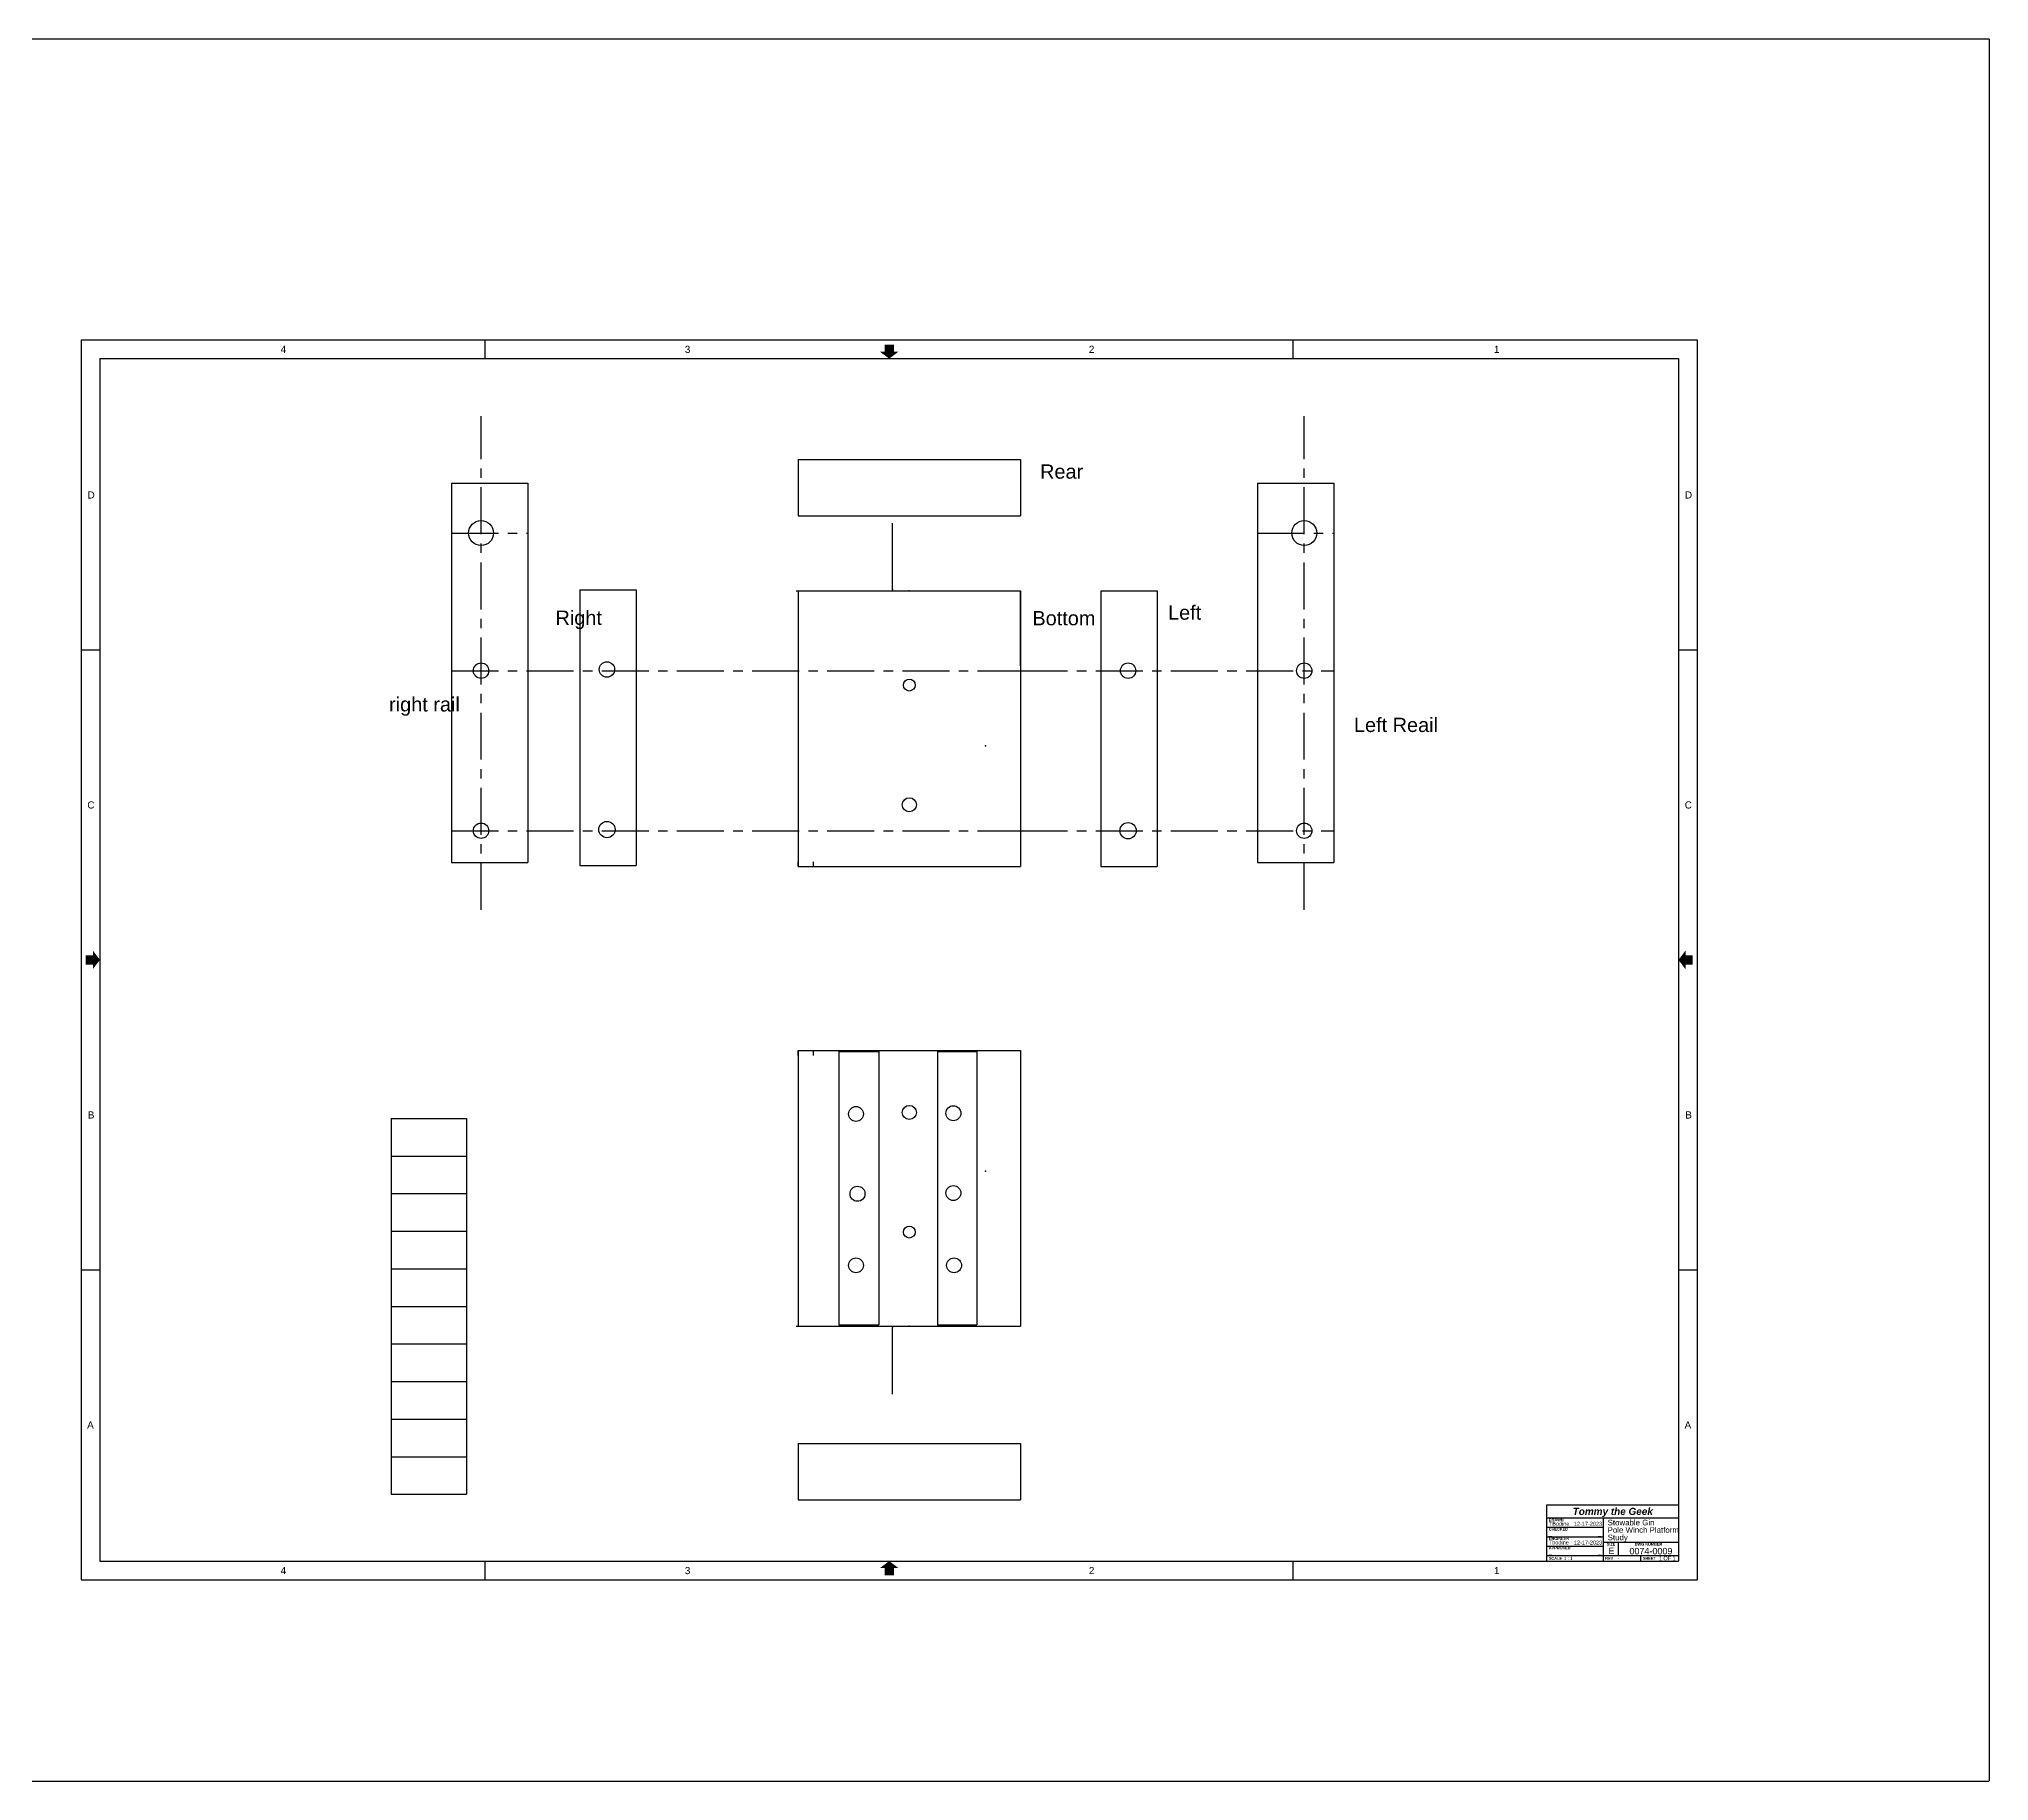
# Model space of a CAD drawing. Header units: inches. Extents: x -62 to 41, y -75 to 25.
# Drawn here: x -10.7 to 41.2, y -74.6 to -28.2 of the extents above; entities that cross this region are included whole.
import ezdxf

# ---------------------------------------------------------------- set-up
doc = ezdxf.new("R2010")
doc.units = ezdxf.units.IN
doc.header["$MEASUREMENT"] = 0
doc.linetypes.add('CENTER', pattern=[2, 1.25, -0.25, 0.25, -0.25])
for name, color, linetype in [('11Flaps', 7, 'CONTINUOUS'), ('12Holes', 7, 'CONTINUOUS'), ('Border', 7, 'CONTINUOUS'), ('Lumber', 7, 'CONTINUOUS'), ('NewCenter', 7, 'CONTINUOUS'), ('NewSteel', 7, 'CONTINUOUS'), ('Steel', 7, 'CONTINUOUS'), ('Winch', 7, 'CONTINUOUS')]:
    doc.layers.add(name, color=color, linetype=linetype)
doc.styles.add('Arial', font='arial.ttf')
doc.styles.add('Arial_Bold', font='arialbd.ttf')
doc.styles.add('Arial_Bold_Italic', font='arialbi.ttf')

msp = doc.modelspace()

# ---------------------------------------------------------------- linework, layer by layer
at = {"layer": '11Flaps', "color": 70}
for p, q in [((10.601995, -55.143174), (10.601995, -62.417142)), ((10.601995, -55.143174), (11.666795, -55.143174)), ((11.666795, -55.143174), (11.666795, -62.417142)), ((13.223442, -55.147622), (13.223442, -62.419441)), ((13.223442, -55.147622), (14.269287, -55.147622)), ((14.269287, -55.147622), (14.269287, -62.419441)), ((10.601995, -62.417142), (11.666795, -62.417142)), ((13.223442, -62.419441), (14.269287, -62.419441))]:
    msp.add_line(p, q, dxfattribs=at)
at = {"layer": '12Holes'}
for p, q in [((-1.310742, -56.927357), (-1.310742, -57.927357)), ((-1.310742, -56.927357), (0.689258, -56.927357)), ((0.689258, -56.927357), (0.689258, -57.927357)), ((-1.310742, -57.927357), (-1.310742, -58.927357)), ((-1.310742, -57.927357), (0.689258, -57.927357)), ((-1.310742, -57.927357), (0.689258, -57.927357)), ((0.689258, -57.927357), (0.689258, -58.927357)), ((-1.310742, -58.927357), (-1.310742, -59.927357)), ((-1.310742, -58.927357), (0.689258, -58.927357)), ((-1.310742, -58.927357), (0.689258, -58.927357)), ((0.689258, -58.927357), (0.689258, -59.927357)), ((-1.310742, -59.927357), (-1.310742, -60.927357)), ((-1.310742, -59.927357), (0.689258, -59.927357)), ((-1.310742, -59.927357), (0.689258, -59.927357)), ((0.689258, -59.927357), (0.689258, -60.927357)), ((-1.310742, -60.927357), (-1.310742, -61.927357)), ((-1.310742, -60.927357), (0.689258, -60.927357)), ((-1.310742, -60.927357), (0.689258, -60.927357)), ((0.689258, -60.927357), (0.689258, -61.927357)), ((-1.310742, -61.927357), (-1.310742, -62.927357)), ((-1.310742, -61.927357), (0.689258, -61.927357)), ((-1.310742, -61.927357), (0.689258, -61.927357)), ((0.689258, -61.927357), (0.689258, -62.927357)), ((-1.310742, -62.927357), (-1.310742, -63.927357)), ((-1.310742, -62.927357), (0.689258, -62.927357)), ((-1.310742, -62.927357), (0.689258, -62.927357)), ((0.689258, -62.927357), (0.689258, -63.927357)), ((-1.310742, -63.927357), (-1.310742, -64.927357)), ((-1.310742, -63.927357), (0.689258, -63.927357)), ((-1.310742, -63.927357), (0.689258, -63.927357)), ((0.689258, -63.927357), (0.689258, -64.927357)), ((-1.310742, -64.927357), (-1.310742, -65.927357)), ((-1.310742, -64.927357), (0.689258, -64.927357)), ((-1.310742, -64.927357), (0.689258, -64.927357)), ((0.689258, -64.927357), (0.689258, -65.927357)), ((-1.310742, -65.927357), (-1.310742, -66.927357)), ((-1.310742, -65.927357), (0.689258, -65.927357)), ((-1.310742, -65.927357), (0.689258, -65.927357)), ((0.689258, -65.927357), (0.689258, -66.927357)), ((-1.310742, -66.927357), (0.689258, -66.927357))]:
    msp.add_line(p, q, dxfattribs=at)
at = {"layer": '12Holes', "color": 3}
for centre in [(11.055781, -56.806942), (13.64667, -56.786897), (11.09595, -58.931674), (13.64667, -58.911629), (11.055781, -60.835914), (13.666755, -60.835914)]:
    msp.add_circle(centre, 0.198629, dxfattribs=at)
at = {"layer": 'Border'}
for p, q in [((-61.787607, -28.199381), (41.200253, -28.199381)), ((41.200253, -28.199381), (41.200253, -74.558896)), ((-9.5604, -36.206452), (-9.5604, -69.206452)), ((-9.5604, -36.206452), (33.4396, -36.206452)), ((1.1896, -36.706452), (1.1896, -36.206452)), ((22.6896, -36.706452), (22.6896, -36.206452)), ((33.4396, -36.206452), (33.4396, -69.206452)), ((-9.0604, -36.706452), (-9.0604, -68.706452)), ((-9.0604, -36.706452), (32.9396, -36.706452)), ((32.9396, -36.706452), (32.9396, -68.706452)), ((-9.5604, -44.456452), (-9.0604, -44.456452)), ((32.9396, -44.456452), (33.4396, -44.456452)), ((-9.5604, -60.956452), (-9.0604, -60.956452)), ((32.9396, -60.956452), (33.4396, -60.956452)), ((29.4396, -67.206452), (32.9396, -67.206452)), ((29.4396, -68.706452), (29.4396, -67.206452)), ((29.4396, -67.556452), (32.9396, -67.556452)), ((29.4396, -67.806452), (30.9396, -67.806452)), ((30.9396, -68.706452), (30.9396, -67.556452)), ((29.4396, -68.056452), (30.9396, -68.056452)), ((29.4396, -68.306452), (30.9396, -68.306452)), ((30.9396, -68.206452), (32.9396, -68.206452)), ((31.3396, -68.556452), (31.3396, -68.206452)), ((-9.0604, -68.706452), (32.9396, -68.706452)), ((1.1896, -69.206452), (1.1896, -68.706452)), ((22.6896, -69.206452), (22.6896, -68.706452)), ((29.4396, -68.556452), (32.9396, -68.556452)), ((31.9396, -68.706452), (31.9396, -68.556452)), ((-9.5604, -69.206452), (33.4396, -69.206452)), ((-61.787607, -74.558896), (41.200253, -74.558896))]:
    msp.add_line(p, q, dxfattribs=at)
for points in [[(12.064288, -36.518952), (11.690225, -36.518952), (12.064288, -36.331452), (11.814913, -36.518952)], [(12.188975, -36.518952), (11.9396, -36.706452), (12.064288, -36.518952), (11.690225, -36.518952)], [(12.064288, -36.331452), (11.814913, -36.518952), (11.814913, -36.331452)], [(-9.2479, -52.457077), (-9.2479, -52.831139), (-9.2479, -52.581764), (-9.4354, -52.831139)], [(-9.2479, -52.581764), (-9.4354, -52.831139), (-9.4354, -52.581764)], [(-9.0604, -52.706452), (-9.2479, -52.955827), (-9.2479, -52.457077), (-9.2479, -52.831139)], [(32.9396, -52.706452), (33.1271, -52.457077), (33.1271, -52.955827), (33.1271, -52.581764)], [(33.1271, -52.955827), (33.1271, -52.581764), (33.1271, -52.831139), (33.3146, -52.581764)], [(33.1271, -52.831139), (33.3146, -52.581764), (33.3146, -52.831139)], [(11.690225, -68.893952), (11.9396, -68.706452), (11.814913, -68.893952), (12.188975, -68.893952)], [(11.814913, -68.893952), (12.188975, -68.893952), (11.814913, -69.081452), (12.064288, -68.893952)], [(11.814913, -69.081452), (12.064288, -68.893952), (12.064288, -69.081452)]]:
    msp.add_solid(points, dxfattribs=at)
at = {"layer": 'Lumber'}
for p, q in [((9.514401, -39.387893), (9.514401, -40.887893)), ((9.514401, -39.387893), (15.434049, -39.387893)), ((15.434049, -39.387893), (15.434049, -40.887893)), ((9.514401, -40.887893), (15.434049, -40.887893)), ((3.704366, -42.856397), (3.704366, -50.193391)), ((3.704366, -42.856397), (5.204366, -42.856397)), ((5.204366, -42.856397), (5.204366, -50.193391)), ((9.5144, -42.887893), (9.5144, -50.224887)), ((9.5144, -42.887893), (15.434049, -42.887893)), ((15.434049, -42.887893), (15.434049, -50.224887)), ((15.434049, -44.881496), (15.434049, -42.887893)), ((17.570154, -42.887893), (17.570154, -50.224887)), ((17.570154, -42.887893), (19.070154, -42.887893)), ((19.070154, -42.887893), (19.070154, -50.224887)), ((3.704366, -50.193391), (5.204366, -50.193391)), ((9.5144, -50.224887), (9.5144, -50.0936)), ((9.5144, -50.224887), (15.434049, -50.224887)), ((9.922198, -50.224887), (9.922198, -50.0936)), ((17.570154, -50.224887), (19.070154, -50.224887)), ((9.5144, -55.119629), (9.5144, -62.456623)), ((9.5144, -55.119629), (15.434049, -55.119629)), ((9.5144, -55.250916), (9.5144, -55.119629)), ((9.922198, -55.250916), (9.922198, -55.119629)), ((15.434049, -55.119629), (15.434049, -62.456623)), ((9.5144, -62.456623), (15.434049, -62.456623)), ((9.514401, -65.578039), (9.514401, -67.078039)), ((9.514401, -65.578039), (15.434049, -65.578039)), ((15.434049, -65.578039), (15.434049, -67.078039)), ((9.514401, -67.078039), (15.434049, -67.078039))]:
    msp.add_line(p, q, dxfattribs=at)
at = {"layer": 'Lumber', "color": 6}
for p, q in [((12.031566, -42.848423), (12.031566, -41.081733)), ((12.031566, -64.262783), (12.031566, -62.496092))]:
    msp.add_line(p, q, dxfattribs=at)
at = {"layer": 'Lumber', "color": 21}
for p, q in [((9.462596, -42.887893), (14.962596, -42.887893)), ((9.462596, -62.456623), (14.962596, -62.456623))]:
    msp.add_line(p, q, dxfattribs=at)
at = {"layer": 'Lumber', "color": 255}
for centre, radius in [((1.081264, -45.010245), 0.204741), ((4.429645, -44.978749), 0.204741), ((18.295433, -45.010245), 0.204741), ((22.981868, -45.010245), 0.204741), ((1.081264, -49.269256), 0.204741), ((4.429645, -49.23776), 0.216758), ((18.295433, -49.269256), 0.216758), ((22.981868, -49.269256), 0.204741)]:
    msp.add_circle(centre, radius, dxfattribs=at)
at = {"layer": 'Lumber'}
for centre, radius in [((1.081264, -45.010245), 0.204741), ((4.429645, -44.978749), 0.204741), ((18.295433, -45.010245), 0.204741), ((22.981867, -45.010245), 0.204741), ((1.081264, -49.269256), 0.204741), ((4.429644, -49.23776), 0.216758), ((18.295433, -49.269256), 0.216758), ((22.981867, -49.269256), 0.204741)]:
    msp.add_circle(centre, radius, dxfattribs=at)
at = {"layer": 'Lumber', "color": 1}
for p in [(12.031566, -42.848423), (12.474224, -42.887893), (12.031566, -62.496092), (12.474224, -62.456623)]:
    msp.add_point(p, dxfattribs=at)
at = {"layer": 'NewCenter', "color": 5, "linetype": 'CENTER'}
for p, q in [((1.081264, -51.377952), (1.081264, -38.240222)), ((22.981867, -51.377952), (22.981867, -38.240222)), ((0.292069, -41.347773), (2.327361, -41.347773)), ((21.73577, -41.347773), (23.771062, -41.347773)), ((0.292069, -45.010245), (15.771528, -45.010245)), ((15.435345, -45.010245), (23.771062, -45.010245)), ((0.292069, -49.269256), (15.435345, -49.269256)), ((15.435345, -49.269256), (23.771062, -49.269256))]:
    msp.add_line(p, q, dxfattribs=at)
at = {"layer": 'NewCenter'}
for p, q in [((0.292069, -40.015966), (2.327361, -40.015966)), ((21.73577, -40.015966), (23.771062, -40.015966))]:
    msp.add_line(p, q, dxfattribs=at)
at = {"layer": 'NewCenter', "color": 255}
for centre, radius in [((1.081264, -41.347774), 0.331704), ((22.981867, -41.347774), 0.331704), ((1.081264, -45.010245), 0.204741), ((4.429645, -44.978749), 0.204741), ((18.295433, -45.010245), 0.204741), ((22.981867, -45.010245), 0.204741), ((1.081264, -49.269256), 0.204741), ((4.429644, -49.23776), 0.216803), ((18.295433, -49.269256), 0.216803), ((22.981867, -49.269256), 0.204741)]:
    msp.add_circle(centre, radius, dxfattribs=at)
at = {"layer": 'NewCenter', "color": 5}
for centre, radius in [((1.081264, -41.347774), 0.331704), ((22.981867, -41.347774), 0.331704), ((1.081264, -45.010245), 0.204741), ((4.429644, -44.978749), 0.204741), ((18.295433, -45.010245), 0.204741), ((22.981867, -45.010245), 0.204741), ((1.081264, -49.269256), 0.204741), ((4.429644, -49.23776), 0.216803), ((18.295433, -49.269256), 0.216803), ((22.981867, -49.269256), 0.204741)]:
    msp.add_circle(centre, radius, dxfattribs=at)
at = {"layer": 'NewSteel', "color": 5}
for p, q in [((0.292069, -40.015966), (0.292069, -50.115509)), ((0.292069, -40.015966), (2.327361, -40.015966)), ((2.327361, -40.015966), (2.327361, -50.115509)), ((21.73577, -40.015966), (21.73577, -50.115509)), ((21.73577, -40.015966), (23.771062, -40.015966)), ((23.771062, -40.015966), (23.771062, -50.115509)), ((0.292069, -50.115509), (2.327361, -50.115509)), ((21.73577, -50.115509), (23.771062, -50.115509))]:
    msp.add_line(p, q, dxfattribs=at)
at = {"layer": 'Steel', "color": 21}
for p, q in [((10.462596, -42.887893), (10.462596, -42.887893)), ((10.462596, -42.887893), (13.962596, -42.887893)), ((10.462596, -42.887893), (13.962596, -42.887893)), ((13.962596, -42.887893), (13.962596, -42.887893)), ((10.462596, -62.456623), (10.462596, -62.456623)), ((10.462596, -62.456623), (13.962596, -62.456623)), ((10.462596, -62.456623), (13.962596, -62.456623)), ((13.962596, -62.456623), (13.962596, -62.456623))]:
    msp.add_line(p, q, dxfattribs=at)
at = {"layer": 'Winch', "color": 1}
for centre, radius in [((12.475127, -45.393935), 0.158473), ((12.475127, -48.578279), 0.18685), ((12.475127, -56.766237), 0.18685), ((12.475127, -59.950581), 0.158473)]:
    msp.add_circle(centre, radius, dxfattribs=at)
for p in [(14.501943, -47.013554), (14.501943, -58.330962)]:
    msp.add_point(p, dxfattribs=at)

# ---------------------------------------------------------------- texts
at = {"layer": 'Border'}
for s, height, style, p in [('4', 0.189474, 'Arial', (-4.251316, -36.553148)), ('3', 0.189474, 'Arial', (6.502173, -36.553148)), ('2', 0.189474, 'Arial', (17.251446, -36.553148)), ('1', 0.189474, 'Arial', (28.029498, -36.553148)), ('Rear', 0.378947, 'Arial', (15.952846, -39.900634)), ('D', 0.189474, 'Arial', (-9.389252, -40.428148)), ('D', 0.189474, 'Arial', (33.110748, -40.428148)), ('Right', 0.378947, 'Arial', (3.061175, -43.790271)), ('Bottom', 0.378947, 'Arial', (15.748922, -43.802142)), ('Left', 0.378947, 'Arial', (19.358629, -43.65382)), ('right rail', 0.378947, 'Arial', (-1.366619, -46.0959)), ('Left Reail', 0.378947, 'Arial', (24.30468, -46.642548)), ('C', 0.189474, 'Arial', (-9.394702, -48.678148)), ('C', 0.189474, 'Arial', (33.105298, -48.678148)), ('B', 0.189474, 'Arial', (-9.38242, -56.928148)), ('B', 0.189474, 'Arial', (33.11758, -56.928148)), ('A', 0.189474, 'Arial', (-9.399644, -65.178148)), ('A', 0.189474, 'Arial', (33.100356, -65.178148)), ('Tommy the Geek', 0.189474, 'Arial_Bold_Italic', (30.124484, -67.478148)), ('TBodine', 0.105263, 'Arial', (29.4896, -67.765172)), ('CHECKED', 0.0736842, 'Arial_Bold', (29.4896, -67.894056)), ('DRAWN', 0.0736842, 'Arial_Bold', (29.4896, -67.644056)), ('12-17-2023', 0.105263, 'Arial', (30.155588, -67.765172)), ('Stowable Gin', 0.149836, 'Arial', (31.054325, -67.755266)), ('Pole Winch Platform', 0.149836, 'Arial', (31.054325, -67.953531)), ('_', 0.105263, 'Arial', (29.4896, -68.015172)), ('APPROVED', 0.0736842, 'Arial_Bold', (29.4896, -68.394056)), ('Tbodine', 0.105263, 'Arial', (29.4896, -68.265172)), ('ENGINEER', 0.0736842, 'Arial_Bold', (29.4896, -68.144056)), ('12-17-2023', 0.105263, 'Arial', (30.155588, -68.265172)), ('_', 0.105263, 'Arial', (30.80336, -68.015172)), ('SIZE', 0.0736842, 'Arial_Bold', (31.028868, -68.294056)), ('Study', 0.149836, 'Arial', (31.054325, -68.151797)), ('E', 0.168421, 'Arial', (31.076293, -68.519904)), ('0074-0009', 0.171242, 'Arial', (31.632975, -68.526208)), ('DWG NUMBER', 0.0736842, 'Arial_Bold', (31.775186, -68.294056)), ('4', 0.189474, 'Arial', (-4.251316, -69.053148)), ('3', 0.189474, 'Arial', (6.502173, -69.053148)), ('2', 0.189474, 'Arial', (17.251446, -69.053148)), ('1', 0.189474, 'Arial', (28.029498, -69.053148)), ('_', 0.105263, 'Arial', (29.4896, -68.515172)), ('SCALE', 0.0736842, 'Arial_Bold', (29.4896, -68.669056)), ('1 : 1', 0.0842105, 'Arial', (29.8896, -68.674428)), ('_', 0.105263, 'Arial', (30.80336, -68.515172)), ('REV', 0.0736842, 'Arial_Bold', (30.9896, -68.669056)), ('-', 0.105263, 'Arial', (31.319574, -68.685172)), ('SHEET', 0.0736842, 'Arial_Bold', (31.9896, -68.669056)), ('1 OF 1', 0.105263, 'Arial', (32.415062, -68.685172))]:
    msp.add_text(s, height=height, dxfattribs=dict(at, style=style)).set_placement(p)

doc.saveas('drawing.dxf')
